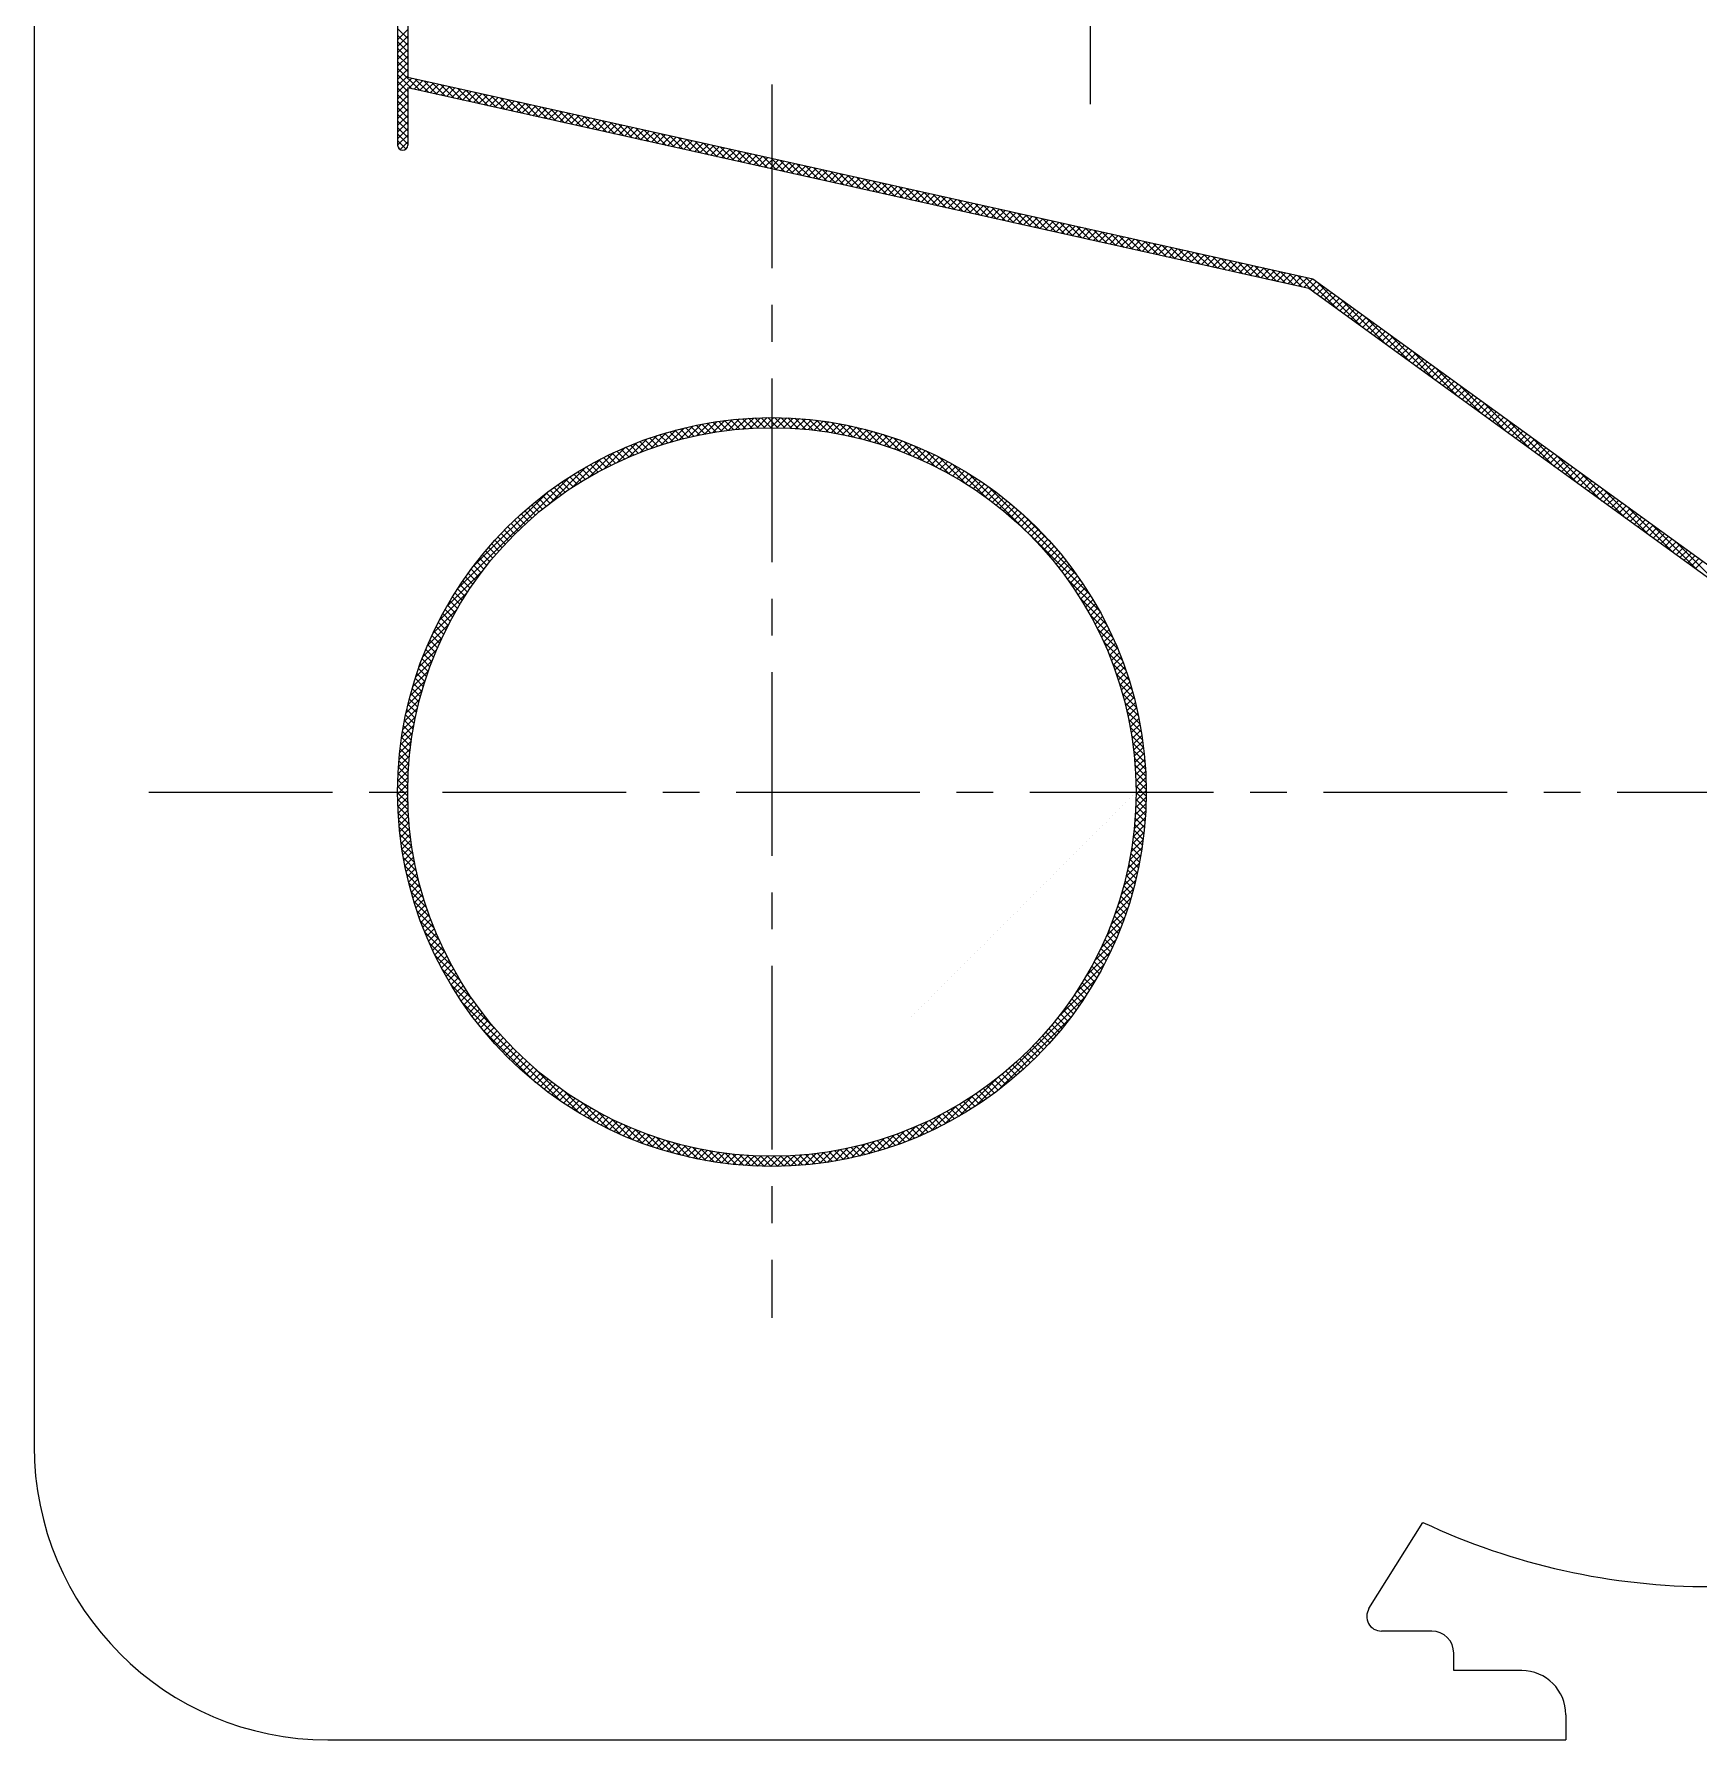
# Model space of a CAD drawing. Header units: millimetres. Extents: x -394 to 6212, y -2458 to 809.
# Drawn here: x 2838.54 to 2861.21, y -1893.18 to -1869.96 of the extents above; entities that cross this region are included whole.
import ezdxf

# ---------------------------------------------------------------- set-up
doc = ezdxf.new("R2010")
doc.units = ezdxf.units.MM
doc.linetypes.add('CENTERX2', pattern=[4, 2.5, -0.5, 0.5, -0.5])
for name, color, linetype, lineweight, true_color in [('1', 1, 'Continuous', 18, 0xff0000), ('2', 2, 'Continuous', 18, 0xffff00), ('3', 3, 'CENTERX2', 18, 0x00ff00)]:
    doc.layers.add(name, color=color, linetype=linetype, lineweight=lineweight, true_color=true_color)

msp = doc.modelspace()

# ---------------------------------------------------------------- hatches: boundary and pattern name
at = {"layer": '2'}
h = msp.add_hatch(dxfattribs=at)
h.set_pattern_fill('ANSI37', color=256, scale=0.02, style=0)
h.set_pattern_definition([(45, (2525.19108, -2369.49674), (-0.0449012806, 0.0449012806), []), (135, (2525.19108, -2369.49674), (-0.0449012806, -0.0449012806), [])])
edge = h.paths.add_edge_path(flags=0)
edge.add_line((2848.58447, -1875.18105), (2848.58447, -1875.31944))
edge.add_arc((2848.58447, -1880.27884), 4.9594, 0, 90, ccw=False)
edge.add_line((2853.54388, -1880.27884), (2853.68226, -1880.27884))
edge.add_arc((2848.58447, -1880.27884), 5.09779, 0, 90)
edge = h.paths.add_edge_path(flags=0)
edge.add_line((2848.58447, -1875.31944), (2848.58447, -1875.18105))
edge.add_arc((2848.58447, -1880.27884), 5.09779, 90, 180)
edge.add_line((2843.48668, -1880.27884), (2843.62507, -1880.27884))
edge.add_arc((2848.58447, -1880.27884), 4.9594, 90, 180, ccw=False)
edge = h.paths.add_edge_path(flags=0)
edge.add_line((2843.62507, -1880.27884), (2843.48668, -1880.27884))
edge.add_arc((2848.58447, -1880.27884), 5.09779, 180, 270)
edge.add_line((2848.58447, -1885.37663), (2848.58447, -1885.23824))
edge.add_arc((2848.58447, -1880.27884), 4.9594, 180, 270, ccw=False)
edge = h.paths.add_edge_path(flags=0)
edge.add_line((2853.68226, -1880.27884), (2853.54388, -1880.27884))
edge.add_arc((2848.58447, -1880.27884), 4.9594, 270, 360, ccw=False)
edge.add_line((2848.58447, -1885.23824), (2848.58447, -1885.37663))
edge.add_arc((2848.58447, -1880.27884), 5.09779, 270, 360)

# ---------------------------------------------------------------- linework, layer by layer
at = {"layer": '1'}
for p, q in [((2838.5358, -1823.93368), (2838.5358, -1889.18445)), ((2843.48668, -1841.67451), (2843.48668, -1871.47187)), ((2843.62507, -1842.56899), (2843.62507, -1870.54914)), ((2855.95354, -1873.29396), (2843.62507, -1870.54914)), ((2843.62507, -1870.69092), (2843.62507, -1871.47187)), ((2855.89552, -1873.42282), (2843.62507, -1870.69092)), ((2861.44339, -1877.2722), (2855.95354, -1873.29396)), ((2861.41011, -1877.41899), (2855.89552, -1873.42282)), ((2856.71644, -1891.39704), (2857.45091, -1890.22296)), ((2857.57156, -1891.70311), (2856.886, -1891.70311)), ((2857.87156, -1892.24126), (2857.87156, -1892.00311)), ((2858.79767, -1892.24126), (2857.87156, -1892.24126)), ((2859.39767, -1892.84126), (2859.39767, -1893.18445)), ((2842.5358, -1893.18445), (2859.39767, -1893.18445))]:
    msp.add_line(p, q, dxfattribs=at)
for radius in [5.09779, 4.9594]:
    msp.add_circle((2848.58447, -1880.27884), radius, dxfattribs=at)
for centre, radius, start, end in [((2843.55587, -1871.47187), 0.06919, 180, 0), ((2842.5358, -1889.18445), 4, 180, 270), ((2861.37006, -1881.88651), 9.21174, 244.820747, 270.089651), ((2856.886, -1891.50311), 0.2, 147.971323, 270), ((2857.57156, -1892.00311), 0.3, 0, 90), ((2858.79767, -1892.84126), 0.6, 0, 90)]:
    msp.add_arc(centre, radius, start, end, dxfattribs=at)
at = {"layer": '2'}
for p, q in [((2843.62507, -1870.0206), (2843.48668, -1869.88221)), ((2843.48668, -1870.03683), (2843.62507, -1869.89845)), ((2843.62507, -1870.11041), (2843.48668, -1869.97202)), ((2843.48668, -1870.12664), (2843.62507, -1869.98825)), ((2843.62507, -1870.20021), (2843.48668, -1870.06182)), ((2843.48668, -1870.21644), (2843.62507, -1870.07805)), ((2843.62507, -1870.29001), (2843.48668, -1870.15162)), ((2843.48668, -1870.30624), (2843.62507, -1870.16785)), ((2843.62507, -1870.37981), (2843.48668, -1870.24142)), ((2843.48668, -1870.39604), (2843.62507, -1870.25766)), ((2843.62507, -1870.46962), (2843.48668, -1870.33123)), ((2843.48668, -1870.48585), (2843.62507, -1870.34746)), ((2843.79423, -1870.72858), (2843.48668, -1870.42103)), ((2843.48668, -1870.57565), (2843.62507, -1870.43726)), ((2843.67871, -1870.70286), (2843.48668, -1870.51083)), ((2843.48668, -1870.66545), (2843.62507, -1870.52706)), ((2843.48668, -1870.75526), (2843.68046, -1870.56147)), ((2843.62507, -1870.73902), (2843.48668, -1870.60063)), ((2843.62507, -1870.82883), (2843.48668, -1870.69044)), ((2843.48668, -1870.84506), (2843.62507, -1870.70667)), ((2843.63795, -1870.69379), (2843.75391, -1870.57783)), ((2843.7114, -1870.71014), (2843.82736, -1870.59418)), ((2843.90975, -1870.7543), (2843.72737, -1870.57192)), ((2843.78485, -1870.72649), (2843.90081, -1870.61053)), ((2844.02527, -1870.78002), (2843.84289, -1870.59764)), ((2843.8583, -1870.74284), (2843.97426, -1870.62688)), ((2843.93175, -1870.7592), (2844.04771, -1870.64324)), ((2844.1408, -1870.80574), (2843.95841, -1870.62336)), ((2844.0052, -1870.77555), (2844.12116, -1870.65959)), ((2844.25632, -1870.83146), (2844.07393, -1870.64908)), ((2844.07865, -1870.7919), (2844.19461, -1870.67594)), ((2844.1521, -1870.80826), (2844.26806, -1870.6923)), ((2844.37184, -1870.85718), (2844.18946, -1870.6748)), ((2844.22555, -1870.82461), (2844.34151, -1870.70865)), ((2844.299, -1870.84096), (2844.41496, -1870.725)), ((2844.48736, -1870.8829), (2844.30498, -1870.70052)), ((2844.37245, -1870.85731), (2844.48841, -1870.74135)), ((2844.60289, -1870.90862), (2844.4205, -1870.72624)), ((2844.4459, -1870.87367), (2844.56186, -1870.75771)), ((2844.71841, -1870.93434), (2844.53603, -1870.75196)), ((2843.62507, -1870.91863), (2843.48668, -1870.78024)), ((2843.48668, -1870.93486), (2843.62507, -1870.79647)), ((2843.62507, -1871.00843), (2843.48668, -1870.87004)), ((2843.48668, -1871.02466), (2843.62507, -1870.88627)), ((2843.62507, -1871.09823), (2843.48668, -1870.95984)), ((2843.48668, -1871.11447), (2843.62507, -1870.97608)), ((2844.51935, -1870.89002), (2844.63531, -1870.77406)), ((2844.5928, -1870.90637), (2844.70876, -1870.79041)), ((2844.83393, -1870.96006), (2844.65155, -1870.77768)), ((2844.66625, -1870.92273), (2844.78221, -1870.80677)), ((2844.7397, -1870.93908), (2844.85566, -1870.82312)), ((2844.94945, -1870.98578), (2844.76707, -1870.8034)), ((2844.81315, -1870.95543), (2844.92911, -1870.83947)), ((2845.06498, -1871.0115), (2844.88259, -1870.82912)), ((2844.88659, -1870.97178), (2845.00256, -1870.85582)), ((2844.96004, -1870.98814), (2845.076, -1870.87218)), ((2845.1805, -1871.03722), (2844.99812, -1870.85484)), ((2845.03349, -1871.00449), (2845.14945, -1870.88853)), ((2845.10694, -1871.02084), (2845.2229, -1870.90488)), ((2845.29602, -1871.06294), (2845.11364, -1870.88056)), ((2845.18039, -1871.0372), (2845.29635, -1870.92124)), ((2845.41155, -1871.08866), (2845.22916, -1870.90628)), ((2845.25384, -1871.05355), (2845.3698, -1870.93759)), ((2845.32729, -1871.0699), (2845.44325, -1870.95394)), ((2845.52707, -1871.11438), (2845.34468, -1870.932)), ((2845.40074, -1871.08626), (2845.5167, -1870.97029)), ((2845.64259, -1871.1401), (2845.46021, -1870.95772)), ((2845.47419, -1871.10261), (2845.59015, -1870.98665)), ((2845.75811, -1871.16582), (2845.57573, -1870.98344)), ((2843.62507, -1871.18804), (2843.48668, -1871.04965)), ((2843.48668, -1871.20427), (2843.62507, -1871.06588)), ((2843.62507, -1871.27784), (2843.48668, -1871.13945)), ((2843.48668, -1871.29407), (2843.62507, -1871.15568)), ((2843.62507, -1871.36764), (2843.48668, -1871.22925)), ((2845.54764, -1871.11896), (2845.6636, -1871.003)), ((2845.62109, -1871.13531), (2845.73705, -1871.01935)), ((2845.87364, -1871.19154), (2845.69125, -1871.00916)), ((2845.69454, -1871.15167), (2845.8105, -1871.03571)), ((2845.76799, -1871.16802), (2845.88395, -1871.05206)), ((2845.98916, -1871.21726), (2845.80677, -1871.03488)), ((2845.84144, -1871.18437), (2845.9574, -1871.06841)), ((2845.91489, -1871.20073), (2846.03085, -1871.08477)), ((2846.10468, -1871.24298), (2845.9223, -1871.0606)), ((2845.98834, -1871.21708), (2846.1043, -1871.10112)), ((2846.2202, -1871.2687), (2846.03782, -1871.08632)), ((2846.06179, -1871.23343), (2846.17775, -1871.11747)), ((2846.13524, -1871.24978), (2846.2512, -1871.13382)), ((2846.33573, -1871.29442), (2846.15334, -1871.11204)), ((2846.20869, -1871.26614), (2846.32465, -1871.15018)), ((2846.45125, -1871.32014), (2846.26887, -1871.13776)), ((2846.28214, -1871.28249), (2846.3981, -1871.16653)), ((2846.35559, -1871.29884), (2846.47155, -1871.18288)), ((2846.56677, -1871.34586), (2846.38439, -1871.16348)), ((2846.42904, -1871.3152), (2846.545, -1871.19924)), ((2846.68229, -1871.37158), (2846.49991, -1871.1892)), ((2846.50249, -1871.33155), (2846.61845, -1871.21559)), ((2846.57594, -1871.3479), (2846.6919, -1871.23194)), ((2846.79782, -1871.3973), (2846.61543, -1871.21492)), ((2843.48668, -1871.38387), (2843.62507, -1871.24548)), ((2843.62507, -1871.45744), (2843.48668, -1871.31906)), ((2843.60161, -1871.52379), (2843.48668, -1871.40886)), ((2843.4867, -1871.47365), (2843.62507, -1871.33529)), ((2843.51945, -1871.53071), (2843.62507, -1871.42509)), ((2846.64939, -1871.36425), (2846.76535, -1871.24829)), ((2846.72284, -1871.38061), (2846.8388, -1871.26465)), ((2846.91334, -1871.42302), (2846.73096, -1871.24064)), ((2846.79629, -1871.39696), (2846.91225, -1871.281)), ((2847.02886, -1871.44874), (2846.84648, -1871.26636)), ((2846.86974, -1871.41331), (2846.9857, -1871.29735)), ((2846.94319, -1871.42967), (2847.05915, -1871.31371)), ((2847.14439, -1871.47446), (2846.962, -1871.29208)), ((2847.01663, -1871.44602), (2847.1326, -1871.33006)), ((2847.25991, -1871.50018), (2847.07752, -1871.3178)), ((2847.09008, -1871.46237), (2847.20604, -1871.34641)), ((2847.16353, -1871.47873), (2847.27949, -1871.36276)), ((2847.37543, -1871.5259), (2847.19305, -1871.34352)), ((2847.23698, -1871.49508), (2847.35294, -1871.37912)), ((2847.49095, -1871.55162), (2847.30857, -1871.36924)), ((2847.31043, -1871.51143), (2847.42639, -1871.39547)), ((2847.38388, -1871.52778), (2847.49984, -1871.41182)), ((2847.60648, -1871.57734), (2847.42409, -1871.39496)), ((2847.45733, -1871.54414), (2847.57329, -1871.42818)), ((2847.53078, -1871.56049), (2847.64674, -1871.44453)), ((2847.722, -1871.60306), (2847.53961, -1871.42068)), ((2847.60423, -1871.57684), (2847.72019, -1871.46088)), ((2847.83752, -1871.62878), (2847.65514, -1871.4464)), ((2843.51741, -1871.52939), (2843.49835, -1871.51033)), ((2847.67768, -1871.5932), (2847.79364, -1871.47723)), ((2847.75113, -1871.60955), (2847.86709, -1871.49359)), ((2847.95304, -1871.6545), (2847.77066, -1871.47212)), ((2847.82458, -1871.6259), (2847.94054, -1871.50994)), ((2848.06857, -1871.68022), (2847.88618, -1871.49784)), ((2847.89803, -1871.64225), (2848.01399, -1871.52629)), ((2847.97148, -1871.65861), (2848.08744, -1871.54265)), ((2848.18409, -1871.70594), (2848.0017, -1871.52356)), ((2848.04493, -1871.67496), (2848.16089, -1871.559)), ((2848.29961, -1871.73166), (2848.11723, -1871.54928)), ((2848.11838, -1871.69131), (2848.23434, -1871.57535)), ((2848.19183, -1871.70767), (2848.30779, -1871.59171)), ((2848.41513, -1871.75738), (2848.23275, -1871.575)), ((2848.26528, -1871.72402), (2848.38124, -1871.60806)), ((2848.33873, -1871.74037), (2848.45469, -1871.62441)), ((2848.53066, -1871.7831), (2848.34827, -1871.60072)), ((2848.41218, -1871.75672), (2848.52814, -1871.64076)), ((2848.64618, -1871.80882), (2848.4638, -1871.62644)), ((2848.48563, -1871.77308), (2848.60159, -1871.65712)), ((2848.55908, -1871.78943), (2848.67504, -1871.67347)), ((2848.7617, -1871.83454), (2848.57932, -1871.65216)), ((2848.63253, -1871.80578), (2848.74849, -1871.68982)), ((2848.87722, -1871.86026), (2848.69484, -1871.67788)), ((2848.70598, -1871.82214), (2848.82194, -1871.70618)), ((2848.77943, -1871.83849), (2848.89539, -1871.72253)), ((2848.99275, -1871.88598), (2848.81036, -1871.7036)), ((2848.85288, -1871.85484), (2848.96884, -1871.73888)), ((2849.10827, -1871.9117), (2848.92589, -1871.72932)), ((2848.92633, -1871.87119), (2849.04229, -1871.75523)), ((2848.99978, -1871.88755), (2849.11574, -1871.77159)), ((2849.22379, -1871.93742), (2849.04141, -1871.75504)), ((2849.07323, -1871.9039), (2849.18919, -1871.78794)), ((2849.14667, -1871.92025), (2849.26264, -1871.80429)), ((2849.33932, -1871.96314), (2849.15693, -1871.78076)), ((2849.22012, -1871.93661), (2849.33608, -1871.82065)), ((2849.45484, -1871.98886), (2849.27245, -1871.80648)), ((2849.29357, -1871.95296), (2849.40953, -1871.837)), ((2849.36702, -1871.96931), (2849.48298, -1871.85335)), ((2849.57036, -1872.01458), (2849.38798, -1871.8322)), ((2849.44047, -1871.98567), (2849.55643, -1871.8697)), ((2849.68588, -1872.0403), (2849.5035, -1871.85792)), ((2849.51392, -1872.00202), (2849.62988, -1871.88606)), ((2849.58737, -1872.01837), (2849.70333, -1871.90241)), ((2849.80141, -1872.06602), (2849.61902, -1871.88364)), ((2849.66082, -1872.03472), (2849.77678, -1871.91876)), ((2849.91693, -1872.09174), (2849.73454, -1871.90936)), ((2849.73427, -1872.05108), (2849.85023, -1871.93512)), ((2849.80772, -1872.06743), (2849.92368, -1871.95147)), ((2850.03245, -1872.11746), (2849.85007, -1871.93508)), ((2849.88117, -1872.08378), (2849.99713, -1871.96782)), ((2849.95462, -1872.10014), (2850.07058, -1871.98418)), ((2850.14797, -1872.14318), (2849.96559, -1871.9608)), ((2850.02807, -1872.11649), (2850.14403, -1872.00053)), ((2850.2635, -1872.1689), (2850.08111, -1871.98652)), ((2850.10152, -1872.13284), (2850.21748, -1872.01688)), ((2850.17497, -1872.14919), (2850.29093, -1872.03323)), ((2850.37902, -1872.19462), (2850.19663, -1872.01224)), ((2850.24842, -1872.16555), (2850.36438, -1872.04959)), ((2850.49454, -1872.22034), (2850.31216, -1872.03796)), ((2850.32187, -1872.1819), (2850.43783, -1872.06594)), ((2850.39532, -1872.19825), (2850.51128, -1872.08229)), ((2850.61006, -1872.24606), (2850.42768, -1872.06368)), ((2850.46877, -1872.21461), (2850.58473, -1872.09865)), ((2850.54222, -1872.23096), (2850.65818, -1872.115)), ((2850.72559, -1872.27178), (2850.5432, -1872.0894)), ((2850.61567, -1872.24731), (2850.73163, -1872.13135)), ((2850.84111, -1872.2975), (2850.65873, -1872.11512)), ((2850.68912, -1872.26366), (2850.80508, -1872.1477)), ((2850.95663, -1872.32322), (2850.77425, -1872.14084)), ((2850.76257, -1872.28002), (2850.87853, -1872.16406)), ((2850.83602, -1872.29637), (2850.95198, -1872.18041)), ((2851.07215, -1872.34894), (2850.88977, -1872.16656)), ((2850.90947, -1872.31272), (2851.02543, -1872.19676)), ((2850.98292, -1872.32908), (2851.09888, -1872.21312)), ((2851.18768, -1872.37466), (2851.00529, -1872.19228)), ((2851.05637, -1872.34543), (2851.17233, -1872.22947)), ((2851.3032, -1872.40038), (2851.12082, -1872.218)), ((2851.12982, -1872.36178), (2851.24578, -1872.24582)), ((2851.20327, -1872.37813), (2851.31923, -1872.26217)), ((2851.41872, -1872.4261), (2851.23634, -1872.24372)), ((2851.27671, -1872.39449), (2851.39268, -1872.27853)), ((2851.35016, -1872.41084), (2851.46612, -1872.29488)), ((2851.53425, -1872.45182), (2851.35186, -1872.26944)), ((2851.42361, -1872.42719), (2851.53957, -1872.31123)), ((2851.64977, -1872.47754), (2851.46738, -1872.29516)), ((2851.49706, -1872.44355), (2851.61302, -1872.32759)), ((2851.57051, -1872.4599), (2851.68647, -1872.34394)), ((2851.76529, -1872.50326), (2851.58291, -1872.32088)), ((2851.64396, -1872.47625), (2851.75992, -1872.36029)), ((2851.88081, -1872.52898), (2851.69843, -1872.3466)), ((2851.71741, -1872.49261), (2851.83337, -1872.37664)), ((2851.79086, -1872.50896), (2851.90682, -1872.393)), ((2851.99634, -1872.5547), (2851.81395, -1872.37232)), ((2851.86431, -1872.52531), (2851.98027, -1872.40935)), ((2852.11186, -1872.58043), (2851.92947, -1872.39804)), ((2851.93776, -1872.54166), (2852.05372, -1872.4257)), ((2852.01121, -1872.55802), (2852.12717, -1872.44206)), ((2852.22738, -1872.60615), (2852.045, -1872.42376)), ((2852.08466, -1872.57437), (2852.20062, -1872.45841)), ((2852.15811, -1872.59072), (2852.27407, -1872.47476)), ((2852.3429, -1872.63187), (2852.16052, -1872.44948)), ((2852.23156, -1872.60708), (2852.34752, -1872.49112)), ((2852.45843, -1872.65759), (2852.27604, -1872.4752)), ((2852.30501, -1872.62343), (2852.42097, -1872.50747)), ((2852.37846, -1872.63978), (2852.49442, -1872.52382)), ((2852.57395, -1872.68331), (2852.39157, -1872.50092)), ((2852.45191, -1872.65613), (2852.56787, -1872.54017)), ((2852.68947, -1872.70903), (2852.50709, -1872.52664)), ((2852.52536, -1872.67249), (2852.64132, -1872.55653)), ((2852.59881, -1872.68884), (2852.71477, -1872.57288)), ((2852.80499, -1872.73475), (2852.62261, -1872.55236)), ((2852.67226, -1872.70519), (2852.78822, -1872.58923)), ((2852.92052, -1872.76047), (2852.73813, -1872.57808)), ((2852.74571, -1872.72155), (2852.86167, -1872.60559)), ((2852.81916, -1872.7379), (2852.93512, -1872.62194)), ((2853.03604, -1872.78619), (2852.85366, -1872.6038)), ((2852.89261, -1872.75425), (2853.00857, -1872.63829)), ((2852.96606, -1872.7706), (2853.08202, -1872.65464)), ((2853.15156, -1872.81191), (2852.96918, -1872.62952)), ((2853.03951, -1872.78696), (2853.15547, -1872.671)), ((2853.26709, -1872.83763), (2853.0847, -1872.65524)), ((2853.11296, -1872.80331), (2853.22892, -1872.68735)), ((2853.18641, -1872.81966), (2853.30237, -1872.7037)), ((2853.38261, -1872.86335), (2853.20022, -1872.68096)), ((2853.25986, -1872.83602), (2853.37582, -1872.72006)), ((2853.49813, -1872.88907), (2853.31575, -1872.70668)), ((2853.33331, -1872.85237), (2853.44927, -1872.73641)), ((2853.40675, -1872.86872), (2853.52272, -1872.75276)), ((2853.61365, -1872.91479), (2853.43127, -1872.7324)), ((2853.4802, -1872.88507), (2853.59616, -1872.76911)), ((2853.72918, -1872.94051), (2853.54679, -1872.75812)), ((2853.55365, -1872.90143), (2853.66961, -1872.78547)), ((2853.6271, -1872.91778), (2853.74306, -1872.80182)), ((2853.8447, -1872.96623), (2853.66231, -1872.78384)), ((2853.70055, -1872.93413), (2853.81651, -1872.81817)), ((2853.774, -1872.95049), (2853.88996, -1872.83453)), ((2853.96022, -1872.99195), (2853.77784, -1872.80956)), ((2853.84745, -1872.96684), (2853.96341, -1872.85088)), ((2854.07574, -1873.01767), (2853.89336, -1872.83528)), ((2853.9209, -1872.98319), (2854.03686, -1872.86723)), ((2853.99435, -1872.99955), (2854.11031, -1872.88358)), ((2854.19127, -1873.04339), (2854.00888, -1872.861)), ((2854.0678, -1873.0159), (2854.18376, -1872.89994)), ((2854.30679, -1873.06911), (2854.1244, -1872.88672)), ((2854.14125, -1873.03225), (2854.25721, -1872.91629)), ((2854.2147, -1873.0486), (2854.33066, -1872.93264)), ((2854.42231, -1873.09483), (2854.23993, -1872.91244)), ((2854.28815, -1873.06496), (2854.40411, -1872.949)), ((2854.53783, -1873.12055), (2854.35545, -1872.93816)), ((2854.3616, -1873.08131), (2854.47756, -1872.96535)), ((2854.43505, -1873.09766), (2854.55101, -1872.9817)), ((2854.65336, -1873.14627), (2854.47097, -1872.96388)), ((2854.5085, -1873.11402), (2854.62446, -1872.99806)), ((2854.58195, -1873.13037), (2854.69791, -1873.01441)), ((2854.76888, -1873.17199), (2854.5865, -1872.9896)), ((2854.6554, -1873.14672), (2854.77136, -1873.03076)), ((2854.8844, -1873.19771), (2854.70202, -1873.01532)), ((2854.72885, -1873.16307), (2854.84481, -1873.04711)), ((2854.8023, -1873.17943), (2854.91826, -1873.06347)), ((2854.99992, -1873.22343), (2854.81754, -1873.04104)), ((2854.87575, -1873.19578), (2854.99171, -1873.07982)), ((2855.11545, -1873.24915), (2854.93306, -1873.06676)), ((2854.9492, -1873.21213), (2855.06516, -1873.09617)), ((2855.02265, -1873.22849), (2855.13861, -1873.11253)), ((2855.23097, -1873.27487), (2855.04859, -1873.09248)), ((2855.0961, -1873.24484), (2855.21206, -1873.12888)), ((2855.34649, -1873.30059), (2855.16411, -1873.1182)), ((2855.16955, -1873.26119), (2855.28551, -1873.14523)), ((2855.243, -1873.27754), (2855.35896, -1873.16158)), ((2855.46202, -1873.32631), (2855.27963, -1873.14392)), ((2855.31645, -1873.2939), (2855.43241, -1873.17794)), ((2855.3899, -1873.31025), (2855.50586, -1873.19429)), ((2855.57754, -1873.35203), (2855.39515, -1873.16964)), ((2855.46335, -1873.3266), (2855.57931, -1873.21064)), ((2855.69306, -1873.37775), (2855.51068, -1873.19536)), ((2855.53679, -1873.34296), (2855.65276, -1873.227)), ((2855.61024, -1873.35931), (2855.7262, -1873.24335)), ((2855.80858, -1873.40347), (2855.6262, -1873.22108)), ((2855.68369, -1873.37566), (2855.79965, -1873.2597)), ((2855.97623, -1873.48131), (2855.74172, -1873.2468)), ((2855.75714, -1873.39202), (2855.8731, -1873.27605)), ((2855.83059, -1873.40837), (2855.94655, -1873.29241)), ((2856.30237, -1873.71765), (2855.85724, -1873.27252)), ((2855.90156, -1873.4272), (2856.00066, -1873.32811)), ((2855.95363, -1873.46494), (2856.05273, -1873.36584)), ((2856.0057, -1873.50267), (2856.1048, -1873.40357)), ((2856.62852, -1873.95399), (2856.00783, -1873.3333)), ((2856.05777, -1873.5404), (2856.15687, -1873.44131)), ((2856.10984, -1873.57813), (2856.20894, -1873.47904)), ((2856.16191, -1873.61587), (2856.26101, -1873.51677)), ((2856.21398, -1873.6536), (2856.31308, -1873.5545)), ((2856.26605, -1873.69133), (2856.36515, -1873.59224)), ((2856.31812, -1873.72906), (2856.41722, -1873.62997)), ((2856.95466, -1874.19033), (2856.33397, -1873.56964)), ((2856.37019, -1873.7668), (2856.46929, -1873.6677)), ((2856.42226, -1873.80453), (2856.52136, -1873.70543)), ((2856.47433, -1873.84226), (2856.57343, -1873.74317)), ((2856.5264, -1873.87999), (2856.6255, -1873.7809)), ((2856.57847, -1873.91773), (2856.67757, -1873.81863)), ((2856.63054, -1873.95546), (2856.72964, -1873.85636)), ((2857.2808, -1874.42667), (2856.66011, -1873.80598)), ((2856.68261, -1873.99319), (2856.78171, -1873.8941)), ((2856.73468, -1874.03092), (2856.83378, -1873.93183)), ((2856.78675, -1874.06866), (2856.88585, -1873.96956)), ((2856.83882, -1874.10639), (2856.93792, -1874.00729)), ((2856.89089, -1874.14412), (2856.98999, -1874.04503)), ((2856.94296, -1874.18186), (2857.04206, -1874.08276)), ((2857.60694, -1874.66301), (2856.98625, -1874.04232)), ((2856.99503, -1874.21959), (2857.09413, -1874.12049)), ((2857.0471, -1874.25732), (2857.1462, -1874.15823)), ((2857.09917, -1874.29505), (2857.19827, -1874.19596)), ((2857.15124, -1874.33279), (2857.25034, -1874.23369)), ((2857.20331, -1874.37052), (2857.30241, -1874.27142)), ((2857.25538, -1874.40825), (2857.35448, -1874.30916)), ((2857.30745, -1874.44598), (2857.40655, -1874.34689)), ((2857.93309, -1874.89935), (2857.3124, -1874.27866)), ((2857.35952, -1874.48372), (2857.45862, -1874.38462)), ((2857.41159, -1874.52145), (2857.51069, -1874.42235)), ((2857.46366, -1874.55918), (2857.56275, -1874.46009)), ((2857.51573, -1874.59691), (2857.61482, -1874.49782)), ((2857.5678, -1874.63465), (2857.66689, -1874.53555)), ((2857.61987, -1874.67238), (2857.71896, -1874.57328)), ((2858.25923, -1875.13569), (2857.63854, -1874.515)), ((2857.67194, -1874.71011), (2857.77103, -1874.61102)), ((2857.72401, -1874.74784), (2857.8231, -1874.64875)), ((2857.77608, -1874.78558), (2857.87517, -1874.68648)), ((2857.82815, -1874.82331), (2857.92724, -1874.72421)), ((2857.88022, -1874.86104), (2857.97931, -1874.76195)), ((2857.93229, -1874.89877), (2858.03138, -1874.79968)), ((2858.58537, -1875.37203), (2857.96468, -1874.75134)), ((2857.98436, -1874.93651), (2858.08345, -1874.83741)), ((2858.03643, -1874.97424), (2858.13552, -1874.87514)), ((2858.0885, -1875.01197), (2858.18759, -1874.91288)), ((2858.14057, -1875.04971), (2858.23966, -1874.95061)), ((2858.19264, -1875.08744), (2858.29173, -1874.98834)), ((2858.24471, -1875.12517), (2858.3438, -1875.02608)), ((2858.91151, -1875.60837), (2858.29082, -1874.98768)), ((2858.29678, -1875.1629), (2858.39587, -1875.06381)), ((2858.34885, -1875.20064), (2858.44794, -1875.10154)), ((2858.40092, -1875.23837), (2858.50001, -1875.13927)), ((2858.45299, -1875.2761), (2858.55208, -1875.17701)), ((2858.50506, -1875.31383), (2858.60415, -1875.21474)), ((2858.55713, -1875.35157), (2858.65622, -1875.25247)), ((2858.6092, -1875.3893), (2858.70829, -1875.2902)), ((2859.23766, -1875.84471), (2858.61697, -1875.22402)), ((2858.66127, -1875.42703), (2858.76036, -1875.32794)), ((2858.71334, -1875.46476), (2858.81243, -1875.36567)), ((2858.76541, -1875.5025), (2858.8645, -1875.4034)), ((2858.81748, -1875.54023), (2858.91657, -1875.44113)), ((2858.86955, -1875.57796), (2858.96864, -1875.47887)), ((2858.92162, -1875.61569), (2859.02071, -1875.5166)), ((2859.5638, -1876.08105), (2858.94311, -1875.46036)), ((2858.97369, -1875.65343), (2859.07278, -1875.55433)), ((2859.02576, -1875.69116), (2859.12485, -1875.59206)), ((2859.07783, -1875.72889), (2859.17692, -1875.6298)), ((2859.1299, -1875.76662), (2859.22899, -1875.66753)), ((2859.18197, -1875.80436), (2859.28106, -1875.70526)), ((2859.23404, -1875.84209), (2859.33313, -1875.74299)), ((2859.88994, -1876.31739), (2859.26925, -1875.6967)), ((2859.28611, -1875.87982), (2859.3852, -1875.78073)), ((2859.33818, -1875.91756), (2859.43727, -1875.81846)), ((2859.39025, -1875.95529), (2859.48934, -1875.85619)), ((2859.44232, -1875.99302), (2859.54141, -1875.89393)), ((2859.49439, -1876.03075), (2859.59348, -1875.93166)), ((2859.54646, -1876.06849), (2859.64555, -1875.96939)), ((2860.21608, -1876.55373), (2859.59539, -1875.93304)), ((2859.59853, -1876.10622), (2859.69762, -1876.00712)), ((2859.6506, -1876.14395), (2859.74969, -1876.04486)), ((2859.70267, -1876.18168), (2859.80176, -1876.08259)), ((2859.75474, -1876.21942), (2859.85383, -1876.12032)), ((2859.80681, -1876.25715), (2859.9059, -1876.15805)), ((2859.85888, -1876.29488), (2859.95797, -1876.19579)), ((2859.91095, -1876.33261), (2860.01004, -1876.23352)), ((2860.54222, -1876.79007), (2859.92154, -1876.16938)), ((2859.96302, -1876.37035), (2860.06211, -1876.27125)), ((2860.01509, -1876.40808), (2860.11418, -1876.30898)), ((2860.06716, -1876.44581), (2860.16625, -1876.34672)), ((2860.11923, -1876.48354), (2860.21832, -1876.38445)), ((2860.1713, -1876.52128), (2860.27039, -1876.42218)), ((2860.22337, -1876.55901), (2860.32246, -1876.45991)), ((2860.86837, -1877.02641), (2860.24768, -1876.40572)), ((2860.27544, -1876.59674), (2860.37453, -1876.49765)), ((2860.32751, -1876.63447), (2860.4266, -1876.53538)), ((2860.37958, -1876.67221), (2860.47867, -1876.57311)), ((2860.43165, -1876.70994), (2860.53074, -1876.61084)), ((2860.48372, -1876.74767), (2860.58281, -1876.64858)), ((2860.53579, -1876.78541), (2860.63488, -1876.68631)), ((2861.19451, -1877.26275), (2860.57382, -1876.64206)), ((2860.58786, -1876.82314), (2860.68695, -1876.72404)), ((2860.63993, -1876.86087), (2860.73902, -1876.76178)), ((2860.692, -1876.8986), (2860.79109, -1876.79951)), ((2860.74407, -1876.93634), (2860.84316, -1876.83724)), ((2860.79614, -1876.97407), (2860.89523, -1876.87497)), ((2860.84821, -1877.0118), (2860.9473, -1876.91271)), ((2861.51186, -1877.4903), (2860.89996, -1876.8784)), ((2860.90028, -1877.04953), (2860.99937, -1876.95044)), ((2860.95235, -1877.08727), (2861.05144, -1876.98817)), ((2861.00442, -1877.125), (2861.10351, -1877.0259)), ((2861.05649, -1877.16273), (2861.15558, -1877.06364)), ((2861.10856, -1877.20046), (2861.20765, -1877.10137)), ((2861.16063, -1877.2382), (2861.25972, -1877.1391))]:
    msp.add_line(p, q, dxfattribs=at)
at = {"layer": '3'}
for p, q in [((2852.92447, -1870.91112), (2852.92447, -1841.06075)), ((2848.58447, -1870.64749), (2848.58447, -1887.43678)), ((2840.0981, -1880.27884), (2883.96555, -1880.27884))]:
    msp.add_line(p, q, dxfattribs=at)

doc.saveas('drawing.dxf')
